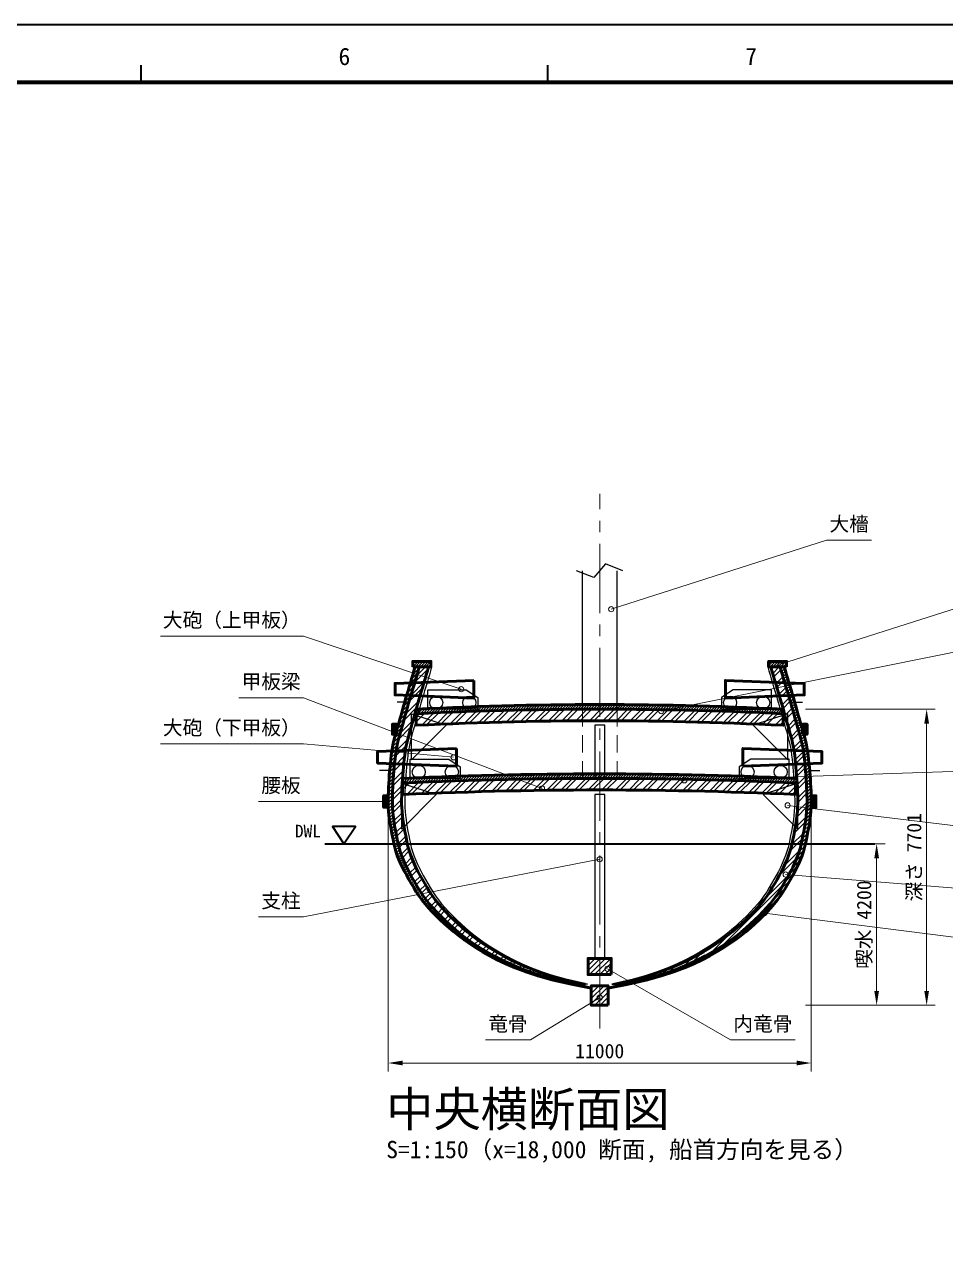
# Model space of a CAD drawing. Header units: millimetres. Extents: x 0 to 89100, y 0 to 63000.
# Drawn here: x 52851 to 76784, y 30870 to 63000 of the extents above; entities that cross this region are included whole.
import ezdxf
from ezdxf.enums import TextEntityAlignment as Align

# ---------------------------------------------------------------- set-up
doc = ezdxf.new("R2010")
doc.units = ezdxf.units.MM
doc.header["$LTSCALE"] = 150
doc.linetypes.add('CL', pattern=[18, 12, -2, 2, -2])
doc.linetypes.add('HID', pattern=[4.5, 3, -1.5])
for name, color, linetype, lineweight in [('かくれ線', 8, 'HID', 18), ('ハッチング', 8, 'Continuous', 13), ('中心線', 1, 'CL', 18), ('喫水線', 5, 'Continuous', 35), ('外形', 7, 'Continuous', 50), ('寸法', 5, 'Continuous', 18), ('引出線', 7, 'Continuous', 18), ('文字', 7, 'Continuous', 25), ('断面', 7, 'Continuous', 50), ('枠', 7, 'Continuous', 70), ('細部', 7, 'Continuous', 25), ('表題', 7, 'Continuous', 35)]:
    doc.layers.add(name, color=color, linetype=linetype, lineweight=lineweight)
doc.styles.add('JP', font='msgothic.ttc')
doc.dimstyles.new('JIS', dxfattribs={"dimscale": 150, "dimtxt": 2.5, "dimasz": 2.5, "dimexe": 1.5, "dimexo": 1.5, "dimgap": 0.8, "dimtad": 1, "dimdec": 0, "dimtxsty": 'JP', "dimcen": 2.5, "dimclrd": 5, "dimclre": 5, "dimclrt": 5, "dimazin": 3, "dimtfac": 1, "dimtmove": 0, "dimatfit": 3, "dimlwd": 18, "dimlwe": 18})

msp = doc.modelspace()

# ---------------------------------------------------------------- hatches: boundary and pattern name
at = {"layer": 'ハッチング'}
h = msp.add_hatch(dxfattribs=at)
h.set_pattern_fill('ANSI31', scale=18.75)
h.paths.add_polyline_path([(67580, 37950), (67055.4, 38054.4), (66558.5, 38158.8), (66189.5, 38263.2), (65875.8, 38367.6), (65599.7, 38471.9), (65355.6, 38576.3), (65137.8, 38680.7), (64939.3, 38785.1), (64754.4, 38889.5), (64582.2, 38993.9), (64421.9, 39098.3), (64272.5, 39202.7), (64133.3, 39307.1), (64003.4, 39411.4), (63882.1, 39515.8), (63766.2, 39620.2), (63654.8, 39724.6), (63548.2, 39829), (63446.7, 39933.4), (63350.6, 40037.8), (63260.4, 40142.2), (63176.3, 40246.6), (63098.8, 40350.9), (63028.1, 40455.3), (62963.6, 40559.7), (62901, 40664.1), (62840.2, 40768.5), (62781.7, 40872.9), (62725.8, 40977.3), (62673.2, 41081.7), (62624.1, 41186.1), (62579, 41290.4), (62538.5, 41394.8), (62502.9, 41499.2), (62472.7, 41603.6), (62448.3, 41708), (62426.7, 41812.4), (62405.7, 41916.8), (62385.5, 42021.2), (62366.7, 42125.6), (62349.4, 42229.9), (62334.2, 42334.3), (62321.3, 42438.7), (62311.1, 42543.1), (62304.1, 42647.5), (62300.4, 42751.9), (62300.2, 42856.3), (62301.9, 42960.7), (62305.2, 43065.1), (62309.8, 43169.4), (62315.6, 43273.8), (62322.6, 43378.2), (62330.5, 43482.6), (62339.3, 43587), (62348.8, 43691.4), (62359, 43795.8), (62369.6, 43900.2), (62380.5, 44004.6), (62394.2, 44108.9), (62412.3, 44213.3), (62434.2, 44317.7), (62459.1, 44422.1), (62486.5, 44526.5), (62515.6, 44630.9), (62545.8, 44735.3), (62576.4, 44839.7), (62606.7, 44944.1), (62636, 45048.4), (62664.2, 45152.8), (62693.2, 45257.2), (62723.2, 45361.6), (62754, 45466), (62785.3, 45570.4), (62816.9, 45674.8), (62848.6, 45779.2), (62880.1, 45883.6), (62911.3, 45987.9), (62941.9, 46092.3), (62971.6, 46196.7), (63000.3, 46301.1), (63110.3, 46301.1), (63081.6, 46196.7), (63051.9, 46092.3), (63021.3, 45987.9), (62990.1, 45883.6), (62958.6, 45779.2), (62926.9, 45674.8), (62895.3, 45570.4), (62864, 45466), (62833.2, 45361.6), (62803.2, 45257.2), (62774.2, 45152.8), (62746, 45048.4), (62716.7, 44944.1), (62686.4, 44839.7), (62655.8, 44735.3), (62625.6, 44630.9), (62596.5, 44526.5), (62569.1, 44422.1), (62544.2, 44317.7), (62522.3, 44213.3), (62504.2, 44108.9), (62490.5, 44004.6), (62479.6, 43900.2), (62469, 43795.8), (62458.8, 43691.4), (62449.3, 43587), (62440.5, 43482.6), (62432.6, 43378.2), (62425.6, 43273.8), (62419.8, 43169.4), (62415.2, 43065.1), (62411.9, 42960.7), (62410.2, 42856.3), (62410.4, 42751.9), (62414.1, 42647.5), (62421.1, 42543.1), (62431.3, 42438.7), (62444.2, 42334.3), (62459.4, 42229.9), (62476.7, 42125.6), (62495.5, 42021.2), (62515.7, 41916.8), (62536.7, 41812.4), (62558.3, 41708), (62582.7, 41603.6), (62612.9, 41499.2), (62648.5, 41394.8), (62689, 41290.4), (62734.1, 41186.1), (62783.2, 41081.7), (62835.8, 40977.3), (62891.7, 40872.9), (62950.2, 40768.5), (63011, 40664.1), (63073.6, 40559.7), (63138.1, 40455.3), (63208.8, 40350.9), (63286.3, 40246.6), (63370.4, 40142.2), (63460.6, 40037.8), (63556.7, 39933.4), (63658.2, 39829), (63764.8, 39724.6), (63876.2, 39620.2), (63992.1, 39515.8), (64113.4, 39411.4), (64243.3, 39307.1), (64382.5, 39202.7), (64531.9, 39098.3), (64692.2, 38993.9), (64864.4, 38889.5), (65049.3, 38785.1), (65247.8, 38680.7), (65465.6, 38576.3), (65709.7, 38471.9), (65985.8, 38367.6), (66299.5, 38263.2), (66668.5, 38158.8), (67165.4, 38054.4)])
h = msp.add_hatch(dxfattribs=at)
h.set_pattern_fill('ANSI32', scale=26.25)
h.paths.add_polyline_path([(67165.4, 38054.4), (66668.5, 38158.8), (66299.5, 38263.2), (65985.8, 38367.6), (65709.7, 38471.9), (65465.6, 38576.3), (65247.8, 38680.7), (65049.3, 38785.1), (64864.4, 38889.5), (64692.2, 38993.9), (64531.9, 39098.3), (64382.5, 39202.7), (64243.3, 39307.1), (64113.4, 39411.4), (63992.1, 39515.8), (63876.2, 39620.2), (63764.8, 39724.6), (63658.2, 39829), (63556.7, 39933.4), (63460.6, 40037.8), (63370.4, 40142.2), (63286.3, 40246.6), (63208.8, 40350.9), (63138.1, 40455.3), (63073.6, 40559.7), (63011, 40664.1), (62950.2, 40768.5), (62891.7, 40872.9), (62835.8, 40977.3), (62783.2, 41081.7), (62734.1, 41186.1), (62689, 41290.4), (62648.5, 41394.8), (62612.9, 41499.2), (62582.7, 41603.6), (62558.3, 41708), (62536.7, 41812.4), (62515.7, 41916.8), (62495.5, 42021.2), (62476.7, 42125.6), (62459.4, 42229.9), (62444.2, 42334.3), (62431.3, 42438.7), (62421.1, 42543.1), (62414.1, 42647.5), (62410.4, 42751.9), (62410.2, 42856.3), (62411.9, 42960.7), (62415.2, 43065.1), (62419.8, 43169.4), (62425.6, 43273.8), (62432.6, 43378.2), (62440.5, 43482.6), (62449.3, 43587), (62458.8, 43691.4), (62469, 43795.8), (62479.6, 43900.2), (62490.5, 44004.6), (62504.2, 44108.9), (62522.3, 44213.3), (62544.2, 44317.7), (62569.1, 44422.1), (62596.5, 44526.5), (62625.6, 44630.9), (62655.8, 44735.3), (62686.4, 44839.7), (62716.7, 44944.1), (62746, 45048.4), (62774.2, 45152.8), (62803.2, 45257.2), (62833.2, 45361.6), (62864, 45466), (62895.3, 45570.4), (62926.9, 45674.8), (62958.6, 45779.2), (62990.1, 45883.6), (63021.3, 45987.9), (63051.9, 46092.3), (63081.6, 46196.7), (63110.3, 46301.1), (63350.3, 46301.1), (63321.6, 46196.7), (63291.9, 46092.3), (63261.3, 45987.9), (63230.1, 45883.6), (63198.6, 45779.2), (63166.9, 45674.8), (63135.3, 45570.4), (63104, 45466), (63073.2, 45361.6), (63043.2, 45257.2), (63014.2, 45152.8), (62986, 45048.4), (62956.7, 44944.1), (62926.4, 44839.7), (62895.8, 44735.3), (62865.6, 44630.9), (62836.5, 44526.5), (62809.1, 44422.1), (62784.2, 44317.7), (62762.3, 44213.3), (62744.2, 44108.9), (62730.5, 44004.6), (62719.6, 43900.2), (62709, 43795.8), (62698.8, 43691.4), (62689.3, 43587), (62680.5, 43482.6), (62672.6, 43378.2), (62665.6, 43273.8), (62659.8, 43169.4), (62655.2, 43065.1), (62651.9, 42960.7), (62650.2, 42856.3), (62650.4, 42751.9), (62654.1, 42647.5), (62661.1, 42543.1), (62671.3, 42438.7), (62684.2, 42334.3), (62699.4, 42229.9), (62716.7, 42125.6), (62735.5, 42021.2), (62755.7, 41916.8), (62776.7, 41812.4), (62798.3, 41708), (62822.7, 41603.6), (62852.9, 41499.2), (62888.5, 41394.8), (62929, 41290.4), (62974.1, 41186.1), (63023.2, 41081.7), (63075.8, 40977.3), (63131.7, 40872.9), (63190.2, 40768.5), (63251, 40664.1), (63313.6, 40559.7), (63378.1, 40455.3), (63448.8, 40350.9), (63526.3, 40246.6), (63610.4, 40142.2), (63700.6, 40037.8), (63796.7, 39933.4), (63898.2, 39829), (64004.8, 39724.6), (64116.2, 39620.2), (64232.1, 39515.8), (64353.4, 39411.4), (64483.3, 39307.1), (64622.5, 39202.7), (64771.9, 39098.3), (64932.2, 38993.9), (65104.4, 38889.5), (65289.3, 38785.1), (65487.8, 38680.7), (65705.6, 38576.3), (65949.7, 38471.9), (66225.8, 38367.6), (66539.5, 38263.2), (66908.5, 38158.8), (67405.4, 38054.4)])
h = msp.add_hatch(dxfattribs=at)
h.set_pattern_fill('ANSI31', scale=15)
h.paths.add_polyline_path([(62940.3, 46301.1), (63410.3, 46301.1), (63410.3, 46441.1), (62940.3, 46441.1)])
h = msp.add_hatch(dxfattribs=at)
h.set_pattern_fill('ANSI31', scale=18.75)
h.paths.add_polyline_path([(68020, 37950), (68544.6, 38054.4), (69041.5, 38158.8), (69410.5, 38263.2), (69724.2, 38367.6), (70000.3, 38471.9), (70244.4, 38576.3), (70462.2, 38680.7), (70660.7, 38785.1), (70845.6, 38889.5), (71017.8, 38993.9), (71178.1, 39098.3), (71327.5, 39202.7), (71466.7, 39307.1), (71596.6, 39411.4), (71717.9, 39515.8), (71833.8, 39620.2), (71945.2, 39724.6), (72051.8, 39829), (72153.3, 39933.4), (72249.4, 40037.8), (72339.6, 40142.2), (72423.7, 40246.6), (72501.2, 40350.9), (72571.9, 40455.3), (72636.4, 40559.7), (72699, 40664.1), (72759.8, 40768.5), (72818.3, 40872.9), (72874.2, 40977.3), (72926.8, 41081.7), (72975.9, 41186.1), (73021, 41290.4), (73061.5, 41394.8), (73097.1, 41499.2), (73127.3, 41603.6), (73151.7, 41708), (73173.3, 41812.4), (73194.3, 41916.8), (73214.5, 42021.2), (73233.3, 42125.6), (73250.6, 42229.9), (73265.8, 42334.3), (73278.7, 42438.7), (73288.9, 42543.1), (73295.9, 42647.5), (73299.6, 42751.9), (73299.8, 42856.3), (73298.1, 42960.7), (73294.8, 43065.1), (73290.2, 43169.4), (73284.4, 43273.8), (73277.4, 43378.2), (73269.5, 43482.6), (73260.7, 43587), (73251.2, 43691.4), (73241, 43795.8), (73230.4, 43900.2), (73219.5, 44004.6), (73205.8, 44108.9), (73187.7, 44213.3), (73165.8, 44317.7), (73140.9, 44422.1), (73113.5, 44526.5), (73084.4, 44630.9), (73054.2, 44735.3), (73023.6, 44839.7), (72993.3, 44944.1), (72964, 45048.4), (72935.8, 45152.8), (72906.8, 45257.2), (72876.8, 45361.6), (72846, 45466), (72814.7, 45570.4), (72783.1, 45674.8), (72751.4, 45779.2), (72719.9, 45883.6), (72688.7, 45987.9), (72658.1, 46092.3), (72628.4, 46196.7), (72599.7, 46301.1), (72489.7, 46301.1), (72518.4, 46196.7), (72548.1, 46092.3), (72578.7, 45987.9), (72609.9, 45883.6), (72641.4, 45779.2), (72673.1, 45674.8), (72704.7, 45570.4), (72736, 45466), (72766.8, 45361.6), (72796.8, 45257.2), (72825.8, 45152.8), (72854, 45048.4), (72883.3, 44944.1), (72913.6, 44839.7), (72944.2, 44735.3), (72974.4, 44630.9), (73003.5, 44526.5), (73030.9, 44422.1), (73055.8, 44317.7), (73077.7, 44213.3), (73095.8, 44108.9), (73109.5, 44004.6), (73120.4, 43900.2), (73131, 43795.8), (73141.2, 43691.4), (73150.7, 43587), (73159.5, 43482.6), (73167.4, 43378.2), (73174.4, 43273.8), (73180.2, 43169.4), (73184.8, 43065.1), (73188.1, 42960.7), (73189.8, 42856.3), (73189.6, 42751.9), (73185.9, 42647.5), (73178.9, 42543.1), (73168.7, 42438.7), (73155.8, 42334.3), (73140.6, 42229.9), (73123.3, 42125.6), (73104.5, 42021.2), (73084.3, 41916.8), (73063.3, 41812.4), (73041.7, 41708), (73017.3, 41603.6), (72987.1, 41499.2), (72951.5, 41394.8), (72911, 41290.4), (72865.9, 41186.1), (72816.8, 41081.7), (72764.2, 40977.3), (72708.3, 40872.9), (72649.8, 40768.5), (72589, 40664.1), (72526.4, 40559.7), (72461.9, 40455.3), (72391.2, 40350.9), (72313.7, 40246.6), (72229.6, 40142.2), (72139.4, 40037.8), (72043.3, 39933.4), (71941.8, 39829), (71835.2, 39724.6), (71723.8, 39620.2), (71607.9, 39515.8), (71486.6, 39411.4), (71356.7, 39307.1), (71217.5, 39202.7), (71068.1, 39098.3), (70907.8, 38993.9), (70735.6, 38889.5), (70550.7, 38785.1), (70352.2, 38680.7), (70134.4, 38576.3), (69890.3, 38471.9), (69614.2, 38367.6), (69300.5, 38263.2), (68931.5, 38158.8), (68434.6, 38054.4)])
h = msp.add_hatch(dxfattribs=at)
h.set_pattern_fill('ANSI32', scale=26.25)
h.paths.add_polyline_path([(68434.6, 38054.4), (68931.5, 38158.8), (69300.5, 38263.2), (69614.2, 38367.6), (69890.3, 38471.9), (70134.4, 38576.3), (70352.2, 38680.7), (70550.7, 38785.1), (70735.6, 38889.5), (70907.8, 38993.9), (71068.1, 39098.3), (71217.5, 39202.7), (71356.7, 39307.1), (71486.6, 39411.4), (71607.9, 39515.8), (71723.8, 39620.2), (71835.2, 39724.6), (71941.8, 39829), (72043.3, 39933.4), (72139.4, 40037.8), (72229.6, 40142.2), (72313.7, 40246.6), (72391.2, 40350.9), (72461.9, 40455.3), (72526.4, 40559.7), (72589, 40664.1), (72649.8, 40768.5), (72708.3, 40872.9), (72764.2, 40977.3), (72816.8, 41081.7), (72865.9, 41186.1), (72911, 41290.4), (72951.5, 41394.8), (72987.1, 41499.2), (73017.3, 41603.6), (73041.7, 41708), (73063.3, 41812.4), (73084.3, 41916.8), (73104.5, 42021.2), (73123.3, 42125.6), (73140.6, 42229.9), (73155.8, 42334.3), (73168.7, 42438.7), (73178.9, 42543.1), (73185.9, 42647.5), (73189.6, 42751.9), (73189.8, 42856.3), (73188.1, 42960.7), (73184.8, 43065.1), (73180.2, 43169.4), (73174.4, 43273.8), (73167.4, 43378.2), (73159.5, 43482.6), (73150.7, 43587), (73141.2, 43691.4), (73131, 43795.8), (73120.4, 43900.2), (73109.5, 44004.6), (73095.8, 44108.9), (73077.7, 44213.3), (73055.8, 44317.7), (73030.9, 44422.1), (73003.5, 44526.5), (72974.4, 44630.9), (72944.2, 44735.3), (72913.6, 44839.7), (72883.3, 44944.1), (72854, 45048.4), (72825.8, 45152.8), (72796.8, 45257.2), (72766.8, 45361.6), (72736, 45466), (72704.7, 45570.4), (72673.1, 45674.8), (72641.4, 45779.2), (72609.9, 45883.6), (72578.7, 45987.9), (72548.1, 46092.3), (72518.4, 46196.7), (72489.7, 46301.1), (72249.7, 46301.1), (72278.4, 46196.7), (72308.1, 46092.3), (72338.7, 45987.9), (72369.9, 45883.6), (72401.4, 45779.2), (72433.1, 45674.8), (72464.7, 45570.4), (72496, 45466), (72526.8, 45361.6), (72556.8, 45257.2), (72585.8, 45152.8), (72614, 45048.4), (72643.3, 44944.1), (72673.6, 44839.7), (72704.2, 44735.3), (72734.4, 44630.9), (72763.5, 44526.5), (72790.9, 44422.1), (72815.8, 44317.7), (72837.7, 44213.3), (72855.8, 44108.9), (72869.5, 44004.6), (72880.4, 43900.2), (72891, 43795.8), (72901.2, 43691.4), (72910.7, 43587), (72919.5, 43482.6), (72927.4, 43378.2), (72934.4, 43273.8), (72940.2, 43169.4), (72944.8, 43065.1), (72948.1, 42960.7), (72949.8, 42856.3), (72949.6, 42751.9), (72945.9, 42647.5), (72938.9, 42543.1), (72928.7, 42438.7), (72915.8, 42334.3), (72900.6, 42229.9), (72883.3, 42125.6), (72864.5, 42021.2), (72844.3, 41916.8), (72823.3, 41812.4), (72801.7, 41708), (72777.3, 41603.6), (72747.1, 41499.2), (72711.5, 41394.8), (72671, 41290.4), (72625.9, 41186.1), (72576.8, 41081.7), (72524.2, 40977.3), (72468.3, 40872.9), (72409.8, 40768.5), (72349, 40664.1), (72286.4, 40559.7), (72221.9, 40455.3), (72151.2, 40350.9), (72073.7, 40246.6), (71989.6, 40142.2), (71899.4, 40037.8), (71803.3, 39933.4), (71701.8, 39829), (71595.2, 39724.6), (71483.8, 39620.2), (71367.9, 39515.8), (71246.6, 39411.4), (71116.7, 39307.1), (70977.5, 39202.7), (70828.1, 39098.3), (70667.8, 38993.9), (70495.6, 38889.5), (70310.7, 38785.1), (70112.2, 38680.7), (69894.4, 38576.3), (69650.3, 38471.9), (69374.2, 38367.6), (69060.5, 38263.2), (68691.5, 38158.8), (68194.6, 38054.4)])
h = msp.add_hatch(dxfattribs=at)
h.set_pattern_fill('ANSI31', scale=15)
h.paths.add_polyline_path([(72659.7, 46301.1), (72189.7, 46301.1), (72189.7, 46441.1), (72659.7, 46441.1)])
h = msp.add_hatch(dxfattribs=at)
h.set_pattern_fill('ANSI31', scale=15)
h.paths.add_polyline_path([(72572.5, 45201.1), (72254.3, 45216.6), (71936.2, 45231), (71618, 45244.3), (71299.8, 45256.6), (70981.7, 45267.8), (70663.5, 45277.9), (70345.3, 45287), (70027.2, 45295), (69709, 45301.9), (69390.8, 45307.8), (69072.7, 45312.6), (68754.5, 45316.3), (68436.3, 45319), (68118.2, 45320.6), (67800, 45321.1), (67481.8, 45320.6), (67163.7, 45319), (66845.5, 45316.3), (66527.3, 45312.6), (66209.2, 45307.8), (65891, 45301.9), (65572.8, 45295), (65254.7, 45287), (64936.5, 45277.9), (64618.3, 45267.8), (64300.2, 45256.6), (63982, 45244.3), (63663.8, 45231), (63345.7, 45216.6), (63027.5, 45201.1), (63027.5, 45081.1), (63345.7, 45096.6), (63663.8, 45111), (63982, 45124.3), (64300.2, 45136.6), (64618.3, 45147.8), (64936.5, 45157.9), (65254.7, 45167), (65572.8, 45175), (65891, 45181.9), (66209.2, 45187.8), (66527.3, 45192.6), (66845.5, 45196.3), (67163.7, 45199), (67481.8, 45200.6), (67800, 45201.1), (68118.2, 45200.6), (68436.3, 45199), (68754.5, 45196.3), (69072.7, 45192.6), (69390.8, 45187.8), (69709, 45181.9), (70027.2, 45175), (70345.3, 45167), (70663.5, 45157.9), (70981.7, 45147.8), (71299.8, 45136.6), (71618, 45124.3), (71936.2, 45111), (72254.3, 45096.6), (72572.5, 45081.1)])
h = msp.add_hatch(dxfattribs=at)
h.set_pattern_fill('ANSI32', scale=26.25)
h.paths.add_polyline_path([(72572.5, 45081.1), (72254.3, 45096.6), (71936.2, 45111), (71618, 45124.3), (71299.8, 45136.6), (70981.7, 45147.8), (70663.5, 45157.9), (70345.3, 45167), (70027.2, 45175), (69709, 45181.9), (69390.8, 45187.8), (69072.7, 45192.6), (68754.5, 45196.3), (68436.3, 45199), (68118.2, 45200.6), (67800, 45201.1), (67481.8, 45200.6), (67163.7, 45199), (66845.5, 45196.3), (66527.3, 45192.6), (66209.2, 45187.8), (65891, 45181.9), (65572.8, 45175), (65254.7, 45167), (64936.5, 45157.9), (64618.3, 45147.8), (64300.2, 45136.6), (63982, 45124.3), (63663.8, 45111), (63345.7, 45096.6), (63027.5, 45081.1), (63027.5, 44781.1), (63345.7, 44796.6), (63663.8, 44811), (63982, 44824.3), (64300.2, 44836.6), (64618.3, 44847.8), (64936.5, 44857.9), (65254.7, 44867), (65572.8, 44875), (65891, 44881.9), (66209.2, 44887.8), (66527.3, 44892.6), (66845.5, 44896.3), (67163.7, 44899), (67481.8, 44900.6), (67800, 44901.1), (68118.2, 44900.6), (68436.3, 44899), (68754.5, 44896.3), (69072.7, 44892.6), (69390.8, 44887.8), (69709, 44881.9), (70027.2, 44875), (70345.3, 44867), (70663.5, 44857.9), (70981.7, 44847.8), (71299.8, 44836.6), (71618, 44824.3), (71936.2, 44811), (72254.3, 44796.6), (72572.5, 44781.1)])
h = msp.add_hatch(color=8, dxfattribs=at)
h.dxf.hatch_style = 1
h.paths.add_polyline_path([(62529.9, 44550.7), (62409.9, 44550.7), (62409.9, 44810.7), (62529.9, 44810.7)])
h = msp.add_hatch(color=8, dxfattribs=at)
h.dxf.hatch_style = 1
h.paths.add_polyline_path([(73070.1, 44550.7), (73190.1, 44550.7), (73190.1, 44810.7), (73070.1, 44810.7)])
h = msp.add_hatch(dxfattribs=at)
h.set_pattern_fill('ANSI31', scale=15)
h.paths.add_polyline_path([(72925.9, 43400), (72584.1, 43415.5), (72242.4, 43429.9), (71900.7, 43443.2), (71559, 43455.5), (71217.2, 43466.7), (70875.5, 43476.8), (70533.8, 43485.9), (70192.1, 43493.9), (69850.3, 43500.8), (69508.6, 43506.7), (69166.9, 43511.5), (68825.2, 43515.2), (68483.4, 43517.9), (68141.7, 43519.5), (67800, 43520), (67458.3, 43519.5), (67116.6, 43517.9), (66774.8, 43515.2), (66433.1, 43511.5), (66091.4, 43506.7), (65749.7, 43500.8), (65407.9, 43493.9), (65066.2, 43485.9), (64724.5, 43476.8), (64382.8, 43466.7), (64041, 43455.5), (63699.3, 43443.2), (63357.6, 43429.9), (63015.9, 43415.5), (62674.1, 43400), (62674.1, 43280), (63015.9, 43295.5), (63357.6, 43309.9), (63699.3, 43323.2), (64041, 43335.5), (64382.8, 43346.7), (64724.5, 43356.8), (65066.2, 43365.9), (65407.9, 43373.9), (65749.7, 43380.8), (66091.4, 43386.7), (66433.1, 43391.5), (66774.8, 43395.2), (67116.6, 43397.9), (67458.3, 43399.5), (67800, 43400), (68141.7, 43399.5), (68483.4, 43397.9), (68825.2, 43395.2), (69166.9, 43391.5), (69508.6, 43386.7), (69850.3, 43380.8), (70192.1, 43373.9), (70533.8, 43365.9), (70875.5, 43356.8), (71217.2, 43346.7), (71559, 43335.5), (71900.7, 43323.2), (72242.4, 43309.9), (72584.1, 43295.5), (72925.9, 43280)])
h = msp.add_hatch(dxfattribs=at)
h.set_pattern_fill('ANSI32', scale=26.25)
h.paths.add_polyline_path([(72925.9, 43280), (72584.1, 43295.5), (72242.4, 43309.9), (71900.7, 43323.2), (71559, 43335.5), (71217.2, 43346.7), (70875.5, 43356.8), (70533.8, 43365.9), (70192.1, 43373.9), (69850.3, 43380.8), (69508.6, 43386.7), (69166.9, 43391.5), (68825.2, 43395.2), (68483.4, 43397.9), (68141.7, 43399.5), (67800, 43400), (67458.3, 43399.5), (67116.6, 43397.9), (66774.8, 43395.2), (66433.1, 43391.5), (66091.4, 43386.7), (65749.7, 43380.8), (65407.9, 43373.9), (65066.2, 43365.9), (64724.5, 43356.8), (64382.8, 43346.7), (64041, 43335.5), (63699.3, 43323.2), (63357.6, 43309.9), (63015.9, 43295.5), (62674.1, 43280), (62674.1, 42980), (63015.9, 42995.5), (63357.6, 43009.9), (63699.3, 43023.2), (64041, 43035.5), (64382.8, 43046.7), (64724.5, 43056.8), (65066.2, 43065.9), (65407.9, 43073.9), (65749.7, 43080.8), (66091.4, 43086.7), (66433.1, 43091.5), (66774.8, 43095.2), (67116.6, 43097.9), (67458.3, 43099.5), (67800, 43100), (68141.7, 43099.5), (68483.4, 43097.9), (68825.2, 43095.2), (69166.9, 43091.5), (69508.6, 43086.7), (69850.3, 43080.8), (70192.1, 43073.9), (70533.8, 43065.9), (70875.5, 43056.8), (71217.2, 43046.7), (71559, 43035.5), (71900.7, 43023.2), (72242.4, 43009.9), (72584.1, 42995.5), (72925.9, 42980)])
h = msp.add_hatch(color=8, dxfattribs=at)
h.dxf.hatch_style = 1
h.paths.add_polyline_path([(62300, 42650.7), (62180, 42650.7), (62180, 42950.7), (62300, 42950.7)])
h = msp.add_hatch(color=8, dxfattribs=at)
h.dxf.hatch_style = 1
h.paths.add_polyline_path([(73300, 42650.7), (73420, 42650.7), (73420, 42950.7), (73300, 42950.7)])
h = msp.add_hatch(dxfattribs=at)
h.set_pattern_fill('ANSI31', scale=30)
h.paths.add_polyline_path([(68100, 38300), (67500, 38300), (67500, 38720), (68100, 38720)])
h = msp.add_hatch(dxfattribs=at)
h.set_pattern_fill('ANSI31', scale=30)
h.paths.add_polyline_path([(68020, 37500), (67580, 37500), (67580, 38010), (68020, 38010)])

# ---------------------------------------------------------------- linework, layer by layer
at = {"layer": 'かくれ線'}
for points in [[(67350, 45201.1), (67350, 43400)], [(68250, 45201.1), (68250, 43400)]]:
    msp.add_lwpolyline(points, dxfattribs=at)
at = {"layer": '中心線'}
msp.add_line((67800, 36900), (67800, 50801.1), dxfattribs=at)
at = {"layer": '喫水線'}
msp.add_line((60650, 41700), (74950, 41700), dxfattribs=at)
msp.add_lwpolyline([(61150, 41700), (61450, 42150), (60850, 42150)], close=True, dxfattribs=at)
at = {"layer": '外形'}
for points in [[(64531, 45951.1), (62481, 45871.1), (62481, 45571.1), (64531, 45491.1)], [(71069, 45491.1), (73119, 45571.1), (73119, 45871.1), (71069, 45951.1)], [(64074.7, 44180), (62024.7, 44100), (62024.7, 43800), (64074.7, 43720)], [(71525.3, 43720), (73575.3, 43800), (73575.3, 44100), (71525.3, 44180)]]:
    msp.add_lwpolyline(points, close=True, dxfattribs=at)
at = {"layer": '引出線'}
for p, q in [((73700, 49600), (68100, 47801.1)), ((73700, 49600), (74870, 49600)), ((77600, 48000), (72499.7, 46371.1)), ((60100, 47100), (56380, 47100)), ((60100, 47100), (64200, 45721.1)), ((77600, 46800), (69400, 45151.1)), ((60100, 45500), (58420, 45500)), ((60100, 45500), (66300, 43140)), ((60100, 44300), (56380, 44300)), ((60100, 44300), (64000, 43950)), ((77600, 43600), (70000, 43350)), ((60100, 42800), (58930, 42800)), ((60100, 42800), (62240, 42800.7)), ((77600, 42100), (72685, 42700)), ((60100, 39800), (67800, 41300)), ((77600, 40500), (72633.1, 40900)), ((77600, 39200), (72081.4, 39900)), ((60100, 39800), (58930, 39800)), ((71200, 36600), (68000, 38450)), ((66000, 36600), (67800, 37700)), ((66000, 36600), (64830, 36600)), ((71200, 36600), (72880, 36600))]:
    msp.add_line(p, q, dxfattribs=at)
for centre in [(68100, 47801.1), (72499.7, 46371.1), (64200, 45721.1), (69400, 45151.1), (64000, 43950), (70000, 43350), (66300, 43140), (62240, 42800.7), (72685, 42700), (67800, 41300), (72633.1, 40900), (72081.4, 39900), (68000, 38450), (67800, 37700)]:
    msp.add_circle(centre, 67.5, dxfattribs=at)
at = {"layer": '断面'}
for points in [[(67580, 37950), (67055.4, 38054.4), (66558.5, 38158.8), (66189.5, 38263.2), (65875.8, 38367.6), (65599.7, 38471.9), (65355.6, 38576.3), (65137.8, 38680.7), (64939.3, 38785.1), (64754.4, 38889.5), (64582.2, 38993.9), (64421.9, 39098.3), (64272.5, 39202.7), (64133.3, 39307.1), (64003.4, 39411.4), (63882.1, 39515.8), (63766.2, 39620.2), (63654.8, 39724.6), (63548.2, 39829), (63446.7, 39933.4), (63350.6, 40037.8), (63260.4, 40142.2), (63176.3, 40246.6), (63098.8, 40350.9), (63028.1, 40455.3), (62963.6, 40559.7), (62901, 40664.1), (62840.2, 40768.5), (62781.7, 40872.9), (62725.8, 40977.3), (62673.2, 41081.7), (62624.1, 41186.1), (62579, 41290.4), (62538.5, 41394.8), (62502.9, 41499.2), (62472.7, 41603.6), (62448.3, 41708), (62426.7, 41812.4), (62405.7, 41916.8), (62385.5, 42021.2), (62366.7, 42125.6), (62349.4, 42229.9), (62334.2, 42334.3), (62321.3, 42438.7), (62311.1, 42543.1), (62304.1, 42647.5), (62300.4, 42751.9), (62300.2, 42856.3), (62301.9, 42960.7), (62305.2, 43065.1), (62309.8, 43169.4), (62315.6, 43273.8), (62322.6, 43378.2), (62330.5, 43482.6), (62339.3, 43587), (62348.8, 43691.4), (62359, 43795.8), (62369.6, 43900.2), (62380.5, 44004.6), (62394.2, 44108.9), (62412.3, 44213.3), (62434.2, 44317.7), (62459.1, 44422.1), (62486.5, 44526.5), (62515.6, 44630.9), (62545.8, 44735.3), (62576.4, 44839.7), (62606.7, 44944.1), (62636, 45048.4), (62664.2, 45152.8), (62693.2, 45257.2), (62723.2, 45361.6), (62754, 45466), (62785.3, 45570.4), (62816.9, 45674.8), (62848.6, 45779.2), (62880.1, 45883.6), (62911.3, 45987.9), (62941.9, 46092.3), (62971.6, 46196.7), (63000.3, 46301.1), (63110.3, 46301.1), (63081.6, 46196.7), (63051.9, 46092.3), (63021.3, 45987.9), (62990.1, 45883.6), (62958.6, 45779.2), (62926.9, 45674.8), (62895.3, 45570.4), (62864, 45466), (62833.2, 45361.6), (62803.2, 45257.2), (62774.2, 45152.8), (62746, 45048.4), (62716.7, 44944.1), (62686.4, 44839.7), (62655.8, 44735.3), (62625.6, 44630.9), (62596.5, 44526.5), (62569.1, 44422.1), (62544.2, 44317.7), (62522.3, 44213.3), (62504.2, 44108.9), (62490.5, 44004.6), (62479.6, 43900.2), (62469, 43795.8), (62458.8, 43691.4), (62449.3, 43587), (62440.5, 43482.6), (62432.6, 43378.2), (62425.6, 43273.8), (62419.8, 43169.4), (62415.2, 43065.1), (62411.9, 42960.7), (62410.2, 42856.3), (62410.4, 42751.9), (62414.1, 42647.5), (62421.1, 42543.1), (62431.3, 42438.7), (62444.2, 42334.3), (62459.4, 42229.9), (62476.7, 42125.6), (62495.5, 42021.2), (62515.7, 41916.8), (62536.7, 41812.4), (62558.3, 41708), (62582.7, 41603.6), (62612.9, 41499.2), (62648.5, 41394.8), (62689, 41290.4), (62734.1, 41186.1), (62783.2, 41081.7), (62835.8, 40977.3), (62891.7, 40872.9), (62950.2, 40768.5), (63011, 40664.1), (63073.6, 40559.7), (63138.1, 40455.3), (63208.8, 40350.9), (63286.3, 40246.6), (63370.4, 40142.2), (63460.6, 40037.8), (63556.7, 39933.4), (63658.2, 39829), (63764.8, 39724.6), (63876.2, 39620.2), (63992.1, 39515.8), (64113.4, 39411.4), (64243.3, 39307.1), (64382.5, 39202.7), (64531.9, 39098.3), (64692.2, 38993.9), (64864.4, 38889.5), (65049.3, 38785.1), (65247.8, 38680.7), (65465.6, 38576.3), (65709.7, 38471.9), (65985.8, 38367.6), (66299.5, 38263.2), (66668.5, 38158.8), (67165.4, 38054.4)], [(67165.4, 38054.4), (66668.5, 38158.8), (66299.5, 38263.2), (65985.8, 38367.6), (65709.7, 38471.9), (65465.6, 38576.3), (65247.8, 38680.7), (65049.3, 38785.1), (64864.4, 38889.5), (64692.2, 38993.9), (64531.9, 39098.3), (64382.5, 39202.7), (64243.3, 39307.1), (64113.4, 39411.4), (63992.1, 39515.8), (63876.2, 39620.2), (63764.8, 39724.6), (63658.2, 39829), (63556.7, 39933.4), (63460.6, 40037.8), (63370.4, 40142.2), (63286.3, 40246.6), (63208.8, 40350.9), (63138.1, 40455.3), (63073.6, 40559.7), (63011, 40664.1), (62950.2, 40768.5), (62891.7, 40872.9), (62835.8, 40977.3), (62783.2, 41081.7), (62734.1, 41186.1), (62689, 41290.4), (62648.5, 41394.8), (62612.9, 41499.2), (62582.7, 41603.6), (62558.3, 41708), (62536.7, 41812.4), (62515.7, 41916.8), (62495.5, 42021.2), (62476.7, 42125.6), (62459.4, 42229.9), (62444.2, 42334.3), (62431.3, 42438.7), (62421.1, 42543.1), (62414.1, 42647.5), (62410.4, 42751.9), (62410.2, 42856.3), (62411.9, 42960.7), (62415.2, 43065.1), (62419.8, 43169.4), (62425.6, 43273.8), (62432.6, 43378.2), (62440.5, 43482.6), (62449.3, 43587), (62458.8, 43691.4), (62469, 43795.8), (62479.6, 43900.2), (62490.5, 44004.6), (62504.2, 44108.9), (62522.3, 44213.3), (62544.2, 44317.7), (62569.1, 44422.1), (62596.5, 44526.5), (62625.6, 44630.9), (62655.8, 44735.3), (62686.4, 44839.7), (62716.7, 44944.1), (62746, 45048.4), (62774.2, 45152.8), (62803.2, 45257.2), (62833.2, 45361.6), (62864, 45466), (62895.3, 45570.4), (62926.9, 45674.8), (62958.6, 45779.2), (62990.1, 45883.6), (63021.3, 45987.9), (63051.9, 46092.3), (63081.6, 46196.7), (63110.3, 46301.1), (63350.3, 46301.1), (63321.6, 46196.7), (63291.9, 46092.3), (63261.3, 45987.9), (63230.1, 45883.6), (63198.6, 45779.2), (63166.9, 45674.8), (63135.3, 45570.4), (63104, 45466), (63073.2, 45361.6), (63043.2, 45257.2), (63014.2, 45152.8), (62986, 45048.4), (62956.7, 44944.1), (62926.4, 44839.7), (62895.8, 44735.3), (62865.6, 44630.9), (62836.5, 44526.5), (62809.1, 44422.1), (62784.2, 44317.7), (62762.3, 44213.3), (62744.2, 44108.9), (62730.5, 44004.6), (62719.6, 43900.2), (62709, 43795.8), (62698.8, 43691.4), (62689.3, 43587), (62680.5, 43482.6), (62672.6, 43378.2), (62665.6, 43273.8), (62659.8, 43169.4), (62655.2, 43065.1), (62651.9, 42960.7), (62650.2, 42856.3), (62650.4, 42751.9), (62654.1, 42647.5), (62661.1, 42543.1), (62671.3, 42438.7), (62684.2, 42334.3), (62699.4, 42229.9), (62716.7, 42125.6), (62735.5, 42021.2), (62755.7, 41916.8), (62776.7, 41812.4), (62798.3, 41708), (62822.7, 41603.6), (62852.9, 41499.2), (62888.5, 41394.8), (62929, 41290.4), (62974.1, 41186.1), (63023.2, 41081.7), (63075.8, 40977.3), (63131.7, 40872.9), (63190.2, 40768.5), (63251, 40664.1), (63313.6, 40559.7), (63378.1, 40455.3), (63448.8, 40350.9), (63526.3, 40246.6), (63610.4, 40142.2), (63700.6, 40037.8), (63796.7, 39933.4), (63898.2, 39829), (64004.8, 39724.6), (64116.2, 39620.2), (64232.1, 39515.8), (64353.4, 39411.4), (64483.3, 39307.1), (64622.5, 39202.7), (64771.9, 39098.3), (64932.2, 38993.9), (65104.4, 38889.5), (65289.3, 38785.1), (65487.8, 38680.7), (65705.6, 38576.3), (65949.7, 38471.9), (66225.8, 38367.6), (66539.5, 38263.2), (66908.5, 38158.8), (67405.4, 38054.4)], [(62940.3, 46301.1), (63410.3, 46301.1), (63410.3, 46441.1), (62940.3, 46441.1)], [(68020, 37950), (68544.6, 38054.4), (69041.5, 38158.8), (69410.5, 38263.2), (69724.2, 38367.6), (70000.3, 38471.9), (70244.4, 38576.3), (70462.2, 38680.7), (70660.7, 38785.1), (70845.6, 38889.5), (71017.8, 38993.9), (71178.1, 39098.3), (71327.5, 39202.7), (71466.7, 39307.1), (71596.6, 39411.4), (71717.9, 39515.8), (71833.8, 39620.2), (71945.2, 39724.6), (72051.8, 39829), (72153.3, 39933.4), (72249.4, 40037.8), (72339.6, 40142.2), (72423.7, 40246.6), (72501.2, 40350.9), (72571.9, 40455.3), (72636.4, 40559.7), (72699, 40664.1), (72759.8, 40768.5), (72818.3, 40872.9), (72874.2, 40977.3), (72926.8, 41081.7), (72975.9, 41186.1), (73021, 41290.4), (73061.5, 41394.8), (73097.1, 41499.2), (73127.3, 41603.6), (73151.7, 41708), (73173.3, 41812.4), (73194.3, 41916.8), (73214.5, 42021.2), (73233.3, 42125.6), (73250.6, 42229.9), (73265.8, 42334.3), (73278.7, 42438.7), (73288.9, 42543.1), (73295.9, 42647.5), (73299.6, 42751.9), (73299.8, 42856.3), (73298.1, 42960.7), (73294.8, 43065.1), (73290.2, 43169.4), (73284.4, 43273.8), (73277.4, 43378.2), (73269.5, 43482.6), (73260.7, 43587), (73251.2, 43691.4), (73241, 43795.8), (73230.4, 43900.2), (73219.5, 44004.6), (73205.8, 44108.9), (73187.7, 44213.3), (73165.8, 44317.7), (73140.9, 44422.1), (73113.5, 44526.5), (73084.4, 44630.9), (73054.2, 44735.3), (73023.6, 44839.7), (72993.3, 44944.1), (72964, 45048.4), (72935.8, 45152.8), (72906.8, 45257.2), (72876.8, 45361.6), (72846, 45466), (72814.7, 45570.4), (72783.1, 45674.8), (72751.4, 45779.2), (72719.9, 45883.6), (72688.7, 45987.9), (72658.1, 46092.3), (72628.4, 46196.7), (72599.7, 46301.1), (72489.7, 46301.1), (72518.4, 46196.7), (72548.1, 46092.3), (72578.7, 45987.9), (72609.9, 45883.6), (72641.4, 45779.2), (72673.1, 45674.8), (72704.7, 45570.4), (72736, 45466), (72766.8, 45361.6), (72796.8, 45257.2), (72825.8, 45152.8), (72854, 45048.4), (72883.3, 44944.1), (72913.6, 44839.7), (72944.2, 44735.3), (72974.4, 44630.9), (73003.5, 44526.5), (73030.9, 44422.1), (73055.8, 44317.7), (73077.7, 44213.3), (73095.8, 44108.9), (73109.5, 44004.6), (73120.4, 43900.2), (73131, 43795.8), (73141.2, 43691.4), (73150.7, 43587), (73159.5, 43482.6), (73167.4, 43378.2), (73174.4, 43273.8), (73180.2, 43169.4), (73184.8, 43065.1), (73188.1, 42960.7), (73189.8, 42856.3), (73189.6, 42751.9), (73185.9, 42647.5), (73178.9, 42543.1), (73168.7, 42438.7), (73155.8, 42334.3), (73140.6, 42229.9), (73123.3, 42125.6), (73104.5, 42021.2), (73084.3, 41916.8), (73063.3, 41812.4), (73041.7, 41708), (73017.3, 41603.6), (72987.1, 41499.2), (72951.5, 41394.8), (72911, 41290.4), (72865.9, 41186.1), (72816.8, 41081.7), (72764.2, 40977.3), (72708.3, 40872.9), (72649.8, 40768.5), (72589, 40664.1), (72526.4, 40559.7), (72461.9, 40455.3), (72391.2, 40350.9), (72313.7, 40246.6), (72229.6, 40142.2), (72139.4, 40037.8), (72043.3, 39933.4), (71941.8, 39829), (71835.2, 39724.6), (71723.8, 39620.2), (71607.9, 39515.8), (71486.6, 39411.4), (71356.7, 39307.1), (71217.5, 39202.7), (71068.1, 39098.3), (70907.8, 38993.9), (70735.6, 38889.5), (70550.7, 38785.1), (70352.2, 38680.7), (70134.4, 38576.3), (69890.3, 38471.9), (69614.2, 38367.6), (69300.5, 38263.2), (68931.5, 38158.8), (68434.6, 38054.4)], [(68434.6, 38054.4), (68931.5, 38158.8), (69300.5, 38263.2), (69614.2, 38367.6), (69890.3, 38471.9), (70134.4, 38576.3), (70352.2, 38680.7), (70550.7, 38785.1), (70735.6, 38889.5), (70907.8, 38993.9), (71068.1, 39098.3), (71217.5, 39202.7), (71356.7, 39307.1), (71486.6, 39411.4), (71607.9, 39515.8), (71723.8, 39620.2), (71835.2, 39724.6), (71941.8, 39829), (72043.3, 39933.4), (72139.4, 40037.8), (72229.6, 40142.2), (72313.7, 40246.6), (72391.2, 40350.9), (72461.9, 40455.3), (72526.4, 40559.7), (72589, 40664.1), (72649.8, 40768.5), (72708.3, 40872.9), (72764.2, 40977.3), (72816.8, 41081.7), (72865.9, 41186.1), (72911, 41290.4), (72951.5, 41394.8), (72987.1, 41499.2), (73017.3, 41603.6), (73041.7, 41708), (73063.3, 41812.4), (73084.3, 41916.8), (73104.5, 42021.2), (73123.3, 42125.6), (73140.6, 42229.9), (73155.8, 42334.3), (73168.7, 42438.7), (73178.9, 42543.1), (73185.9, 42647.5), (73189.6, 42751.9), (73189.8, 42856.3), (73188.1, 42960.7), (73184.8, 43065.1), (73180.2, 43169.4), (73174.4, 43273.8), (73167.4, 43378.2), (73159.5, 43482.6), (73150.7, 43587), (73141.2, 43691.4), (73131, 43795.8), (73120.4, 43900.2), (73109.5, 44004.6), (73095.8, 44108.9), (73077.7, 44213.3), (73055.8, 44317.7), (73030.9, 44422.1), (73003.5, 44526.5), (72974.4, 44630.9), (72944.2, 44735.3), (72913.6, 44839.7), (72883.3, 44944.1), (72854, 45048.4), (72825.8, 45152.8), (72796.8, 45257.2), (72766.8, 45361.6), (72736, 45466), (72704.7, 45570.4), (72673.1, 45674.8), (72641.4, 45779.2), (72609.9, 45883.6), (72578.7, 45987.9), (72548.1, 46092.3), (72518.4, 46196.7), (72489.7, 46301.1), (72249.7, 46301.1), (72278.4, 46196.7), (72308.1, 46092.3), (72338.7, 45987.9), (72369.9, 45883.6), (72401.4, 45779.2), (72433.1, 45674.8), (72464.7, 45570.4), (72496, 45466), (72526.8, 45361.6), (72556.8, 45257.2), (72585.8, 45152.8), (72614, 45048.4), (72643.3, 44944.1), (72673.6, 44839.7), (72704.2, 44735.3), (72734.4, 44630.9), (72763.5, 44526.5), (72790.9, 44422.1), (72815.8, 44317.7), (72837.7, 44213.3), (72855.8, 44108.9), (72869.5, 44004.6), (72880.4, 43900.2), (72891, 43795.8), (72901.2, 43691.4), (72910.7, 43587), (72919.5, 43482.6), (72927.4, 43378.2), (72934.4, 43273.8), (72940.2, 43169.4), (72944.8, 43065.1), (72948.1, 42960.7), (72949.8, 42856.3), (72949.6, 42751.9), (72945.9, 42647.5), (72938.9, 42543.1), (72928.7, 42438.7), (72915.8, 42334.3), (72900.6, 42229.9), (72883.3, 42125.6), (72864.5, 42021.2), (72844.3, 41916.8), (72823.3, 41812.4), (72801.7, 41708), (72777.3, 41603.6), (72747.1, 41499.2), (72711.5, 41394.8), (72671, 41290.4), (72625.9, 41186.1), (72576.8, 41081.7), (72524.2, 40977.3), (72468.3, 40872.9), (72409.8, 40768.5), (72349, 40664.1), (72286.4, 40559.7), (72221.9, 40455.3), (72151.2, 40350.9), (72073.7, 40246.6), (71989.6, 40142.2), (71899.4, 40037.8), (71803.3, 39933.4), (71701.8, 39829), (71595.2, 39724.6), (71483.8, 39620.2), (71367.9, 39515.8), (71246.6, 39411.4), (71116.7, 39307.1), (70977.5, 39202.7), (70828.1, 39098.3), (70667.8, 38993.9), (70495.6, 38889.5), (70310.7, 38785.1), (70112.2, 38680.7), (69894.4, 38576.3), (69650.3, 38471.9), (69374.2, 38367.6), (69060.5, 38263.2), (68691.5, 38158.8), (68194.6, 38054.4)], [(72659.7, 46301.1), (72189.7, 46301.1), (72189.7, 46441.1), (72659.7, 46441.1)], [(72572.5, 45201.1), (72254.3, 45216.6), (71936.2, 45231), (71618, 45244.3), (71299.8, 45256.6), (70981.7, 45267.8), (70663.5, 45277.9), (70345.3, 45287), (70027.2, 45295), (69709, 45301.9), (69390.8, 45307.8), (69072.7, 45312.6), (68754.5, 45316.3), (68436.3, 45319), (68118.2, 45320.6), (67800, 45321.1), (67481.8, 45320.6), (67163.7, 45319), (66845.5, 45316.3), (66527.3, 45312.6), (66209.2, 45307.8), (65891, 45301.9), (65572.8, 45295), (65254.7, 45287), (64936.5, 45277.9), (64618.3, 45267.8), (64300.2, 45256.6), (63982, 45244.3), (63663.8, 45231), (63345.7, 45216.6), (63027.5, 45201.1), (63027.5, 45081.1), (63345.7, 45096.6), (63663.8, 45111), (63982, 45124.3), (64300.2, 45136.6), (64618.3, 45147.8), (64936.5, 45157.9), (65254.7, 45167), (65572.8, 45175), (65891, 45181.9), (66209.2, 45187.8), (66527.3, 45192.6), (66845.5, 45196.3), (67163.7, 45199), (67481.8, 45200.6), (67800, 45201.1), (68118.2, 45200.6), (68436.3, 45199), (68754.5, 45196.3), (69072.7, 45192.6), (69390.8, 45187.8), (69709, 45181.9), (70027.2, 45175), (70345.3, 45167), (70663.5, 45157.9), (70981.7, 45147.8), (71299.8, 45136.6), (71618, 45124.3), (71936.2, 45111), (72254.3, 45096.6), (72572.5, 45081.1)], [(72572.5, 45081.1), (72254.3, 45096.6), (71936.2, 45111), (71618, 45124.3), (71299.8, 45136.6), (70981.7, 45147.8), (70663.5, 45157.9), (70345.3, 45167), (70027.2, 45175), (69709, 45181.9), (69390.8, 45187.8), (69072.7, 45192.6), (68754.5, 45196.3), (68436.3, 45199), (68118.2, 45200.6), (67800, 45201.1), (67481.8, 45200.6), (67163.7, 45199), (66845.5, 45196.3), (66527.3, 45192.6), (66209.2, 45187.8), (65891, 45181.9), (65572.8, 45175), (65254.7, 45167), (64936.5, 45157.9), (64618.3, 45147.8), (64300.2, 45136.6), (63982, 45124.3), (63663.8, 45111), (63345.7, 45096.6), (63027.5, 45081.1), (63027.5, 44781.1), (63345.7, 44796.6), (63663.8, 44811), (63982, 44824.3), (64300.2, 44836.6), (64618.3, 44847.8), (64936.5, 44857.9), (65254.7, 44867), (65572.8, 44875), (65891, 44881.9), (66209.2, 44887.8), (66527.3, 44892.6), (66845.5, 44896.3), (67163.7, 44899), (67481.8, 44900.6), (67800, 44901.1), (68118.2, 44900.6), (68436.3, 44899), (68754.5, 44896.3), (69072.7, 44892.6), (69390.8, 44887.8), (69709, 44881.9), (70027.2, 44875), (70345.3, 44867), (70663.5, 44857.9), (70981.7, 44847.8), (71299.8, 44836.6), (71618, 44824.3), (71936.2, 44811), (72254.3, 44796.6), (72572.5, 44781.1)], [(62529.9, 44550.7), (62409.9, 44550.7), (62409.9, 44810.7), (62529.9, 44810.7)], [(73070.1, 44550.7), (73190.1, 44550.7), (73190.1, 44810.7), (73070.1, 44810.7)], [(72925.9, 43400), (72584.1, 43415.5), (72242.4, 43429.9), (71900.7, 43443.2), (71559, 43455.5), (71217.2, 43466.7), (70875.5, 43476.8), (70533.8, 43485.9), (70192.1, 43493.9), (69850.3, 43500.8), (69508.6, 43506.7), (69166.9, 43511.5), (68825.2, 43515.2), (68483.4, 43517.9), (68141.7, 43519.5), (67800, 43520), (67458.3, 43519.5), (67116.6, 43517.9), (66774.8, 43515.2), (66433.1, 43511.5), (66091.4, 43506.7), (65749.7, 43500.8), (65407.9, 43493.9), (65066.2, 43485.9), (64724.5, 43476.8), (64382.8, 43466.7), (64041, 43455.5), (63699.3, 43443.2), (63357.6, 43429.9), (63015.9, 43415.5), (62674.1, 43400), (62674.1, 43280), (63015.9, 43295.5), (63357.6, 43309.9), (63699.3, 43323.2), (64041, 43335.5), (64382.8, 43346.7), (64724.5, 43356.8), (65066.2, 43365.9), (65407.9, 43373.9), (65749.7, 43380.8), (66091.4, 43386.7), (66433.1, 43391.5), (66774.8, 43395.2), (67116.6, 43397.9), (67458.3, 43399.5), (67800, 43400), (68141.7, 43399.5), (68483.4, 43397.9), (68825.2, 43395.2), (69166.9, 43391.5), (69508.6, 43386.7), (69850.3, 43380.8), (70192.1, 43373.9), (70533.8, 43365.9), (70875.5, 43356.8), (71217.2, 43346.7), (71559, 43335.5), (71900.7, 43323.2), (72242.4, 43309.9), (72584.1, 43295.5), (72925.9, 43280)], [(72925.9, 43280), (72584.1, 43295.5), (72242.4, 43309.9), (71900.7, 43323.2), (71559, 43335.5), (71217.2, 43346.7), (70875.5, 43356.8), (70533.8, 43365.9), (70192.1, 43373.9), (69850.3, 43380.8), (69508.6, 43386.7), (69166.9, 43391.5), (68825.2, 43395.2), (68483.4, 43397.9), (68141.7, 43399.5), (67800, 43400), (67458.3, 43399.5), (67116.6, 43397.9), (66774.8, 43395.2), (66433.1, 43391.5), (66091.4, 43386.7), (65749.7, 43380.8), (65407.9, 43373.9), (65066.2, 43365.9), (64724.5, 43356.8), (64382.8, 43346.7), (64041, 43335.5), (63699.3, 43323.2), (63357.6, 43309.9), (63015.9, 43295.5), (62674.1, 43280), (62674.1, 42980), (63015.9, 42995.5), (63357.6, 43009.9), (63699.3, 43023.2), (64041, 43035.5), (64382.8, 43046.7), (64724.5, 43056.8), (65066.2, 43065.9), (65407.9, 43073.9), (65749.7, 43080.8), (66091.4, 43086.7), (66433.1, 43091.5), (66774.8, 43095.2), (67116.6, 43097.9), (67458.3, 43099.5), (67800, 43100), (68141.7, 43099.5), (68483.4, 43097.9), (68825.2, 43095.2), (69166.9, 43091.5), (69508.6, 43086.7), (69850.3, 43080.8), (70192.1, 43073.9), (70533.8, 43065.9), (70875.5, 43056.8), (71217.2, 43046.7), (71559, 43035.5), (71900.7, 43023.2), (72242.4, 43009.9), (72584.1, 42995.5), (72925.9, 42980)], [(62300, 42650.7), (62180, 42650.7), (62180, 42950.7), (62300, 42950.7)], [(73300, 42650.7), (73420, 42650.7), (73420, 42950.7), (73300, 42950.7)], [(68100, 38300), (67500, 38300), (67500, 38720), (68100, 38720)], [(68020, 37500), (67580, 37500), (67580, 38010), (68020, 38010)]]:
    msp.add_lwpolyline(points, close=True, dxfattribs=at)
at = {"layer": '枠'}
msp.add_lwpolyline([(3000, 1500), (87600, 1500), (87600, 61500), (3000, 61500)], close=True, dxfattribs=at)
at = {"layer": '細部'}
for p, q in [((62831, 45381.1), (62531, 45381.1)), ((72769, 45381.1), (73069, 45381.1)), ((62374.7, 43610), (62074.7, 43610)), ((73225.3, 43610), (73525.3, 43610))]:
    msp.add_line(p, q, dxfattribs=at)
for points in [[(68400, 48801.1), (67950, 48981.1), (67650, 48621.1), (67200, 48801.1)], [(67350, 45201.1), (67350, 48801.1)], [(68250, 45201.1), (68250, 48801.1)]]:
    msp.add_lwpolyline(points, dxfattribs=at)
for points in [[(67405.4, 38054.4), (66908.5, 38158.8), (66539.5, 38263.2), (66225.8, 38367.6), (65949.7, 38471.9), (65705.6, 38576.3), (65487.8, 38680.7), (65289.3, 38785.1), (65104.4, 38889.5), (64932.2, 38993.9), (64771.9, 39098.3), (64622.5, 39202.7), (64483.3, 39307.1), (64353.4, 39411.4), (64232.1, 39515.8), (64116.2, 39620.2), (64004.8, 39724.6), (63898.2, 39829), (63796.7, 39933.4), (63700.6, 40037.8), (63610.4, 40142.2), (63526.3, 40246.6), (63448.8, 40350.9), (63378.1, 40455.3), (63313.6, 40559.7), (63251, 40664.1), (63190.2, 40768.5), (63131.7, 40872.9), (63075.8, 40977.3), (63023.2, 41081.7), (62974.1, 41186.1), (62929, 41290.4), (62888.5, 41394.8), (62852.9, 41499.2), (62822.7, 41603.6), (62798.3, 41708), (62776.7, 41812.4), (62755.7, 41916.8), (62735.5, 42021.2), (62716.7, 42125.6), (62699.4, 42229.9), (62684.2, 42334.3), (62671.3, 42438.7), (62661.1, 42543.1), (62654.1, 42647.5), (62650.4, 42751.9), (62650.2, 42856.3), (62651.9, 42960.7), (62655.2, 43065.1), (62659.8, 43169.4), (62665.6, 43273.8), (62672.6, 43378.2), (62680.5, 43482.6), (62689.3, 43587), (62698.8, 43691.4), (62709, 43795.8), (62719.6, 43900.2), (62730.5, 44004.6), (62744.2, 44108.9), (62762.3, 44213.3), (62784.2, 44317.7), (62809.1, 44422.1), (62836.5, 44526.5), (62865.6, 44630.9), (62895.8, 44735.3), (62926.4, 44839.7), (62956.7, 44944.1), (62986, 45048.4), (63014.2, 45152.8), (63043.2, 45257.2), (63073.2, 45361.6), (63104, 45466), (63135.3, 45570.4), (63166.9, 45674.8), (63198.6, 45779.2), (63230.1, 45883.6), (63261.3, 45987.9), (63291.9, 46092.3), (63321.6, 46196.7), (63350.3, 46301.1), (63430.3, 46301.1), (63401.6, 46196.7), (63371.9, 46092.3), (63341.3, 45987.9), (63310.1, 45883.6), (63278.6, 45779.2), (63246.9, 45674.8), (63215.3, 45570.4), (63184, 45466), (63153.2, 45361.6), (63123.2, 45257.2), (63094.2, 45152.8), (63066, 45048.4), (63036.7, 44944.1), (63006.4, 44839.7), (62975.8, 44735.3), (62945.6, 44630.9), (62916.5, 44526.5), (62889.1, 44422.1), (62864.2, 44317.7), (62842.3, 44213.3), (62824.2, 44108.9), (62810.5, 44004.6), (62799.6, 43900.2), (62789, 43795.8), (62778.8, 43691.4), (62769.3, 43587), (62760.5, 43482.6), (62752.6, 43378.2), (62745.6, 43273.8), (62739.8, 43169.4), (62735.2, 43065.1), (62731.9, 42960.7), (62730.2, 42856.3), (62730.4, 42751.9), (62734.1, 42647.5), (62741.1, 42543.1), (62751.3, 42438.7), (62764.2, 42334.3), (62779.4, 42229.9), (62796.7, 42125.6), (62815.5, 42021.2), (62835.7, 41916.8), (62856.7, 41812.4), (62878.3, 41708), (62902.7, 41603.6), (62932.9, 41499.2), (62968.5, 41394.8), (63009, 41290.4), (63054.1, 41186.1), (63103.2, 41081.7), (63155.8, 40977.3), (63211.7, 40872.9), (63270.2, 40768.5), (63331, 40664.1), (63393.6, 40559.7), (63458.1, 40455.3), (63528.8, 40350.9), (63606.3, 40246.6), (63690.4, 40142.2), (63780.6, 40037.8), (63876.7, 39933.4), (63978.2, 39829), (64084.8, 39724.6), (64196.2, 39620.2), (64312.1, 39515.8), (64433.4, 39411.4), (64563.3, 39307.1), (64702.5, 39202.7), (64851.9, 39098.3), (65012.2, 38993.9), (65184.4, 38889.5), (65369.3, 38785.1), (65567.8, 38680.7), (65785.6, 38576.3), (66029.7, 38471.9), (66305.8, 38367.6), (66619.5, 38263.2), (66988.5, 38158.8), (67485.4, 38054.4)], [(68194.6, 38054.4), (68691.5, 38158.8), (69060.5, 38263.2), (69374.2, 38367.6), (69650.3, 38471.9), (69894.4, 38576.3), (70112.2, 38680.7), (70310.7, 38785.1), (70495.6, 38889.5), (70667.8, 38993.9), (70828.1, 39098.3), (70977.5, 39202.7), (71116.7, 39307.1), (71246.6, 39411.4), (71367.9, 39515.8), (71483.8, 39620.2), (71595.2, 39724.6), (71701.8, 39829), (71803.3, 39933.4), (71899.4, 40037.8), (71989.6, 40142.2), (72073.7, 40246.6), (72151.2, 40350.9), (72221.9, 40455.3), (72286.4, 40559.7), (72349, 40664.1), (72409.8, 40768.5), (72468.3, 40872.9), (72524.2, 40977.3), (72576.8, 41081.7), (72625.9, 41186.1), (72671, 41290.4), (72711.5, 41394.8), (72747.1, 41499.2), (72777.3, 41603.6), (72801.7, 41708), (72823.3, 41812.4), (72844.3, 41916.8), (72864.5, 42021.2), (72883.3, 42125.6), (72900.6, 42229.9), (72915.8, 42334.3), (72928.7, 42438.7), (72938.9, 42543.1), (72945.9, 42647.5), (72949.6, 42751.9), (72949.8, 42856.3), (72948.1, 42960.7), (72944.8, 43065.1), (72940.2, 43169.4), (72934.4, 43273.8), (72927.4, 43378.2), (72919.5, 43482.6), (72910.7, 43587), (72901.2, 43691.4), (72891, 43795.8), (72880.4, 43900.2), (72869.5, 44004.6), (72855.8, 44108.9), (72837.7, 44213.3), (72815.8, 44317.7), (72790.9, 44422.1), (72763.5, 44526.5), (72734.4, 44630.9), (72704.2, 44735.3), (72673.6, 44839.7), (72643.3, 44944.1), (72614, 45048.4), (72585.8, 45152.8), (72556.8, 45257.2), (72526.8, 45361.6), (72496, 45466), (72464.7, 45570.4), (72433.1, 45674.8), (72401.4, 45779.2), (72369.9, 45883.6), (72338.7, 45987.9), (72308.1, 46092.3), (72278.4, 46196.7), (72249.7, 46301.1), (72169.7, 46301.1), (72198.4, 46196.7), (72228.1, 46092.3), (72258.7, 45987.9), (72289.9, 45883.6), (72321.4, 45779.2), (72353.1, 45674.8), (72384.7, 45570.4), (72416, 45466), (72446.8, 45361.6), (72476.8, 45257.2), (72505.8, 45152.8), (72534, 45048.4), (72563.3, 44944.1), (72593.6, 44839.7), (72624.2, 44735.3), (72654.4, 44630.9), (72683.5, 44526.5), (72710.9, 44422.1), (72735.8, 44317.7), (72757.7, 44213.3), (72775.8, 44108.9), (72789.5, 44004.6), (72800.4, 43900.2), (72811, 43795.8), (72821.2, 43691.4), (72830.7, 43587), (72839.5, 43482.6), (72847.4, 43378.2), (72854.4, 43273.8), (72860.2, 43169.4), (72864.8, 43065.1), (72868.1, 42960.7), (72869.8, 42856.3), (72869.6, 42751.9), (72865.9, 42647.5), (72858.9, 42543.1), (72848.7, 42438.7), (72835.8, 42334.3), (72820.6, 42229.9), (72803.3, 42125.6), (72784.5, 42021.2), (72764.3, 41916.8), (72743.3, 41812.4), (72721.7, 41708), (72697.3, 41603.6), (72667.1, 41499.2), (72631.5, 41394.8), (72591, 41290.4), (72545.9, 41186.1), (72496.8, 41081.7), (72444.2, 40977.3), (72388.3, 40872.9), (72329.8, 40768.5), (72269, 40664.1), (72206.4, 40559.7), (72141.9, 40455.3), (72071.2, 40350.9), (71993.7, 40246.6), (71909.6, 40142.2), (71819.4, 40037.8), (71723.3, 39933.4), (71621.8, 39829), (71515.2, 39724.6), (71403.8, 39620.2), (71287.9, 39515.8), (71166.6, 39411.4), (71036.7, 39307.1), (70897.5, 39202.7), (70748.1, 39098.3), (70587.8, 38993.9), (70415.6, 38889.5), (70230.7, 38785.1), (70032.2, 38680.7), (69814.4, 38576.3), (69570.3, 38471.9), (69294.2, 38367.6), (68980.5, 38263.2), (68611.5, 38158.8), (68114.6, 38054.4)], [(64631, 45201.1), (63331, 45201.1), (63331, 45701.1), (64331, 45701.1), (64631, 45501.1)], [(70969, 45201.1), (72269, 45201.1), (72269, 45701.1), (71269, 45701.1), (70969, 45501.1)], [(62909.2, 45081.1), (63809.2, 44781.1), (62909.2, 43881.1)], [(72690.8, 45081.1), (71790.8, 44781.1), (72690.8, 43881.1)], [(67930, 44781.1), (67670, 44781.1), (67670, 43400), (67930, 43400)], [(64174.7, 43400), (62874.7, 43400), (62874.7, 43900), (63874.7, 43900), (64174.7, 43700)], [(71425.3, 43400), (72725.3, 43400), (72725.3, 43900), (71725.3, 43900), (71425.3, 43700)], [(62652.4, 43280), (63552.4, 42980), (62652.4, 42080)], [(72947.6, 43280), (72047.6, 42980), (72947.6, 42080)], [(67930, 42980), (67670, 42980), (67670, 38720), (67930, 38720)]]:
    msp.add_lwpolyline(points, close=True, dxfattribs=at)
for centre in [(63551, 45371.1), (64411, 45371.1), (71189, 45371.1), (72049, 45371.1), (63094.7, 43570), (63954.7, 43570), (71645.3, 43570), (72505.3, 43570)]:
    msp.add_circle(centre, 170, dxfattribs=at)
at = {"layer": '表題'}
for p, q in [((55875, 61500), (55875, 61950)), ((66450, 61500), (66450, 61950))]:
    msp.add_line(p, q, dxfattribs=at)
msp.add_lwpolyline([(0, 0), (89100, 0), (89100, 63000), (0, 63000)], close=True, dxfattribs=at)

# ---------------------------------------------------------------- texts
at = {"layer": '文字', "style": 'JP'}
for s, p in [('6', (61162.5, 62175)), ('7', (71737.5, 62175))]:
    msp.add_text(s, height=450, dxfattribs=at).set_placement(p, align=Align.MIDDLE_CENTER)
for s, p in [('大檣', (73775, 49720)), ('内竜骨', (71275, 36720))]:
    msp.add_text(s, height=375, dxfattribs=at).set_placement(p, align=Align.BOTTOM_LEFT)
for s, p in [('大砲（上甲板）', (60025, 47220)), ('甲板梁', (60025, 45620)), ('大砲（下甲板）', (60025, 44420)), ('腰板', (60025, 42920)), ('支柱', (60025, 39920)), ('竜骨', (65925, 36720))]:
    msp.add_text(s, height=375, dxfattribs=at).set_placement(p, align=Align.BOTTOM_RIGHT)
msp.add_text('DWL', height=330, dxfattribs=at).set_placement((60550, 42030), align=Align.MIDDLE_RIGHT)
for s, height, p in [('中央横断面図', 900, (62250, 34800)), ('S=1:150（x=18,000 断面, 船首方向を見る）', 450, (62250, 33750))]:
    msp.add_text(s, height=height, dxfattribs=at).set_placement(p, align=Align.MIDDLE_LEFT)

# ---------------------------------------------------------------- dimensions: what is measured, and where the dimension line sits
at = {"layer": '寸法'}
for base, p2, text in [((76300, 37500), (72922.5, 45201.1), '深さ <>'), ((75000, 37500), (72922.5, 41700), '喫水 <>')]:
    msp.add_linear_dim(base=base, p1=(72922.5, 37500), p2=p2, angle=90, text=text, dimstyle='JIS', dxfattribs=at).render()
msp.add_linear_dim(base=(62300, 36000), p1=(62300, 42800), p2=(73300, 42800), dimstyle='JIS', dxfattribs=at).render()

doc.saveas('drawing.dxf')
